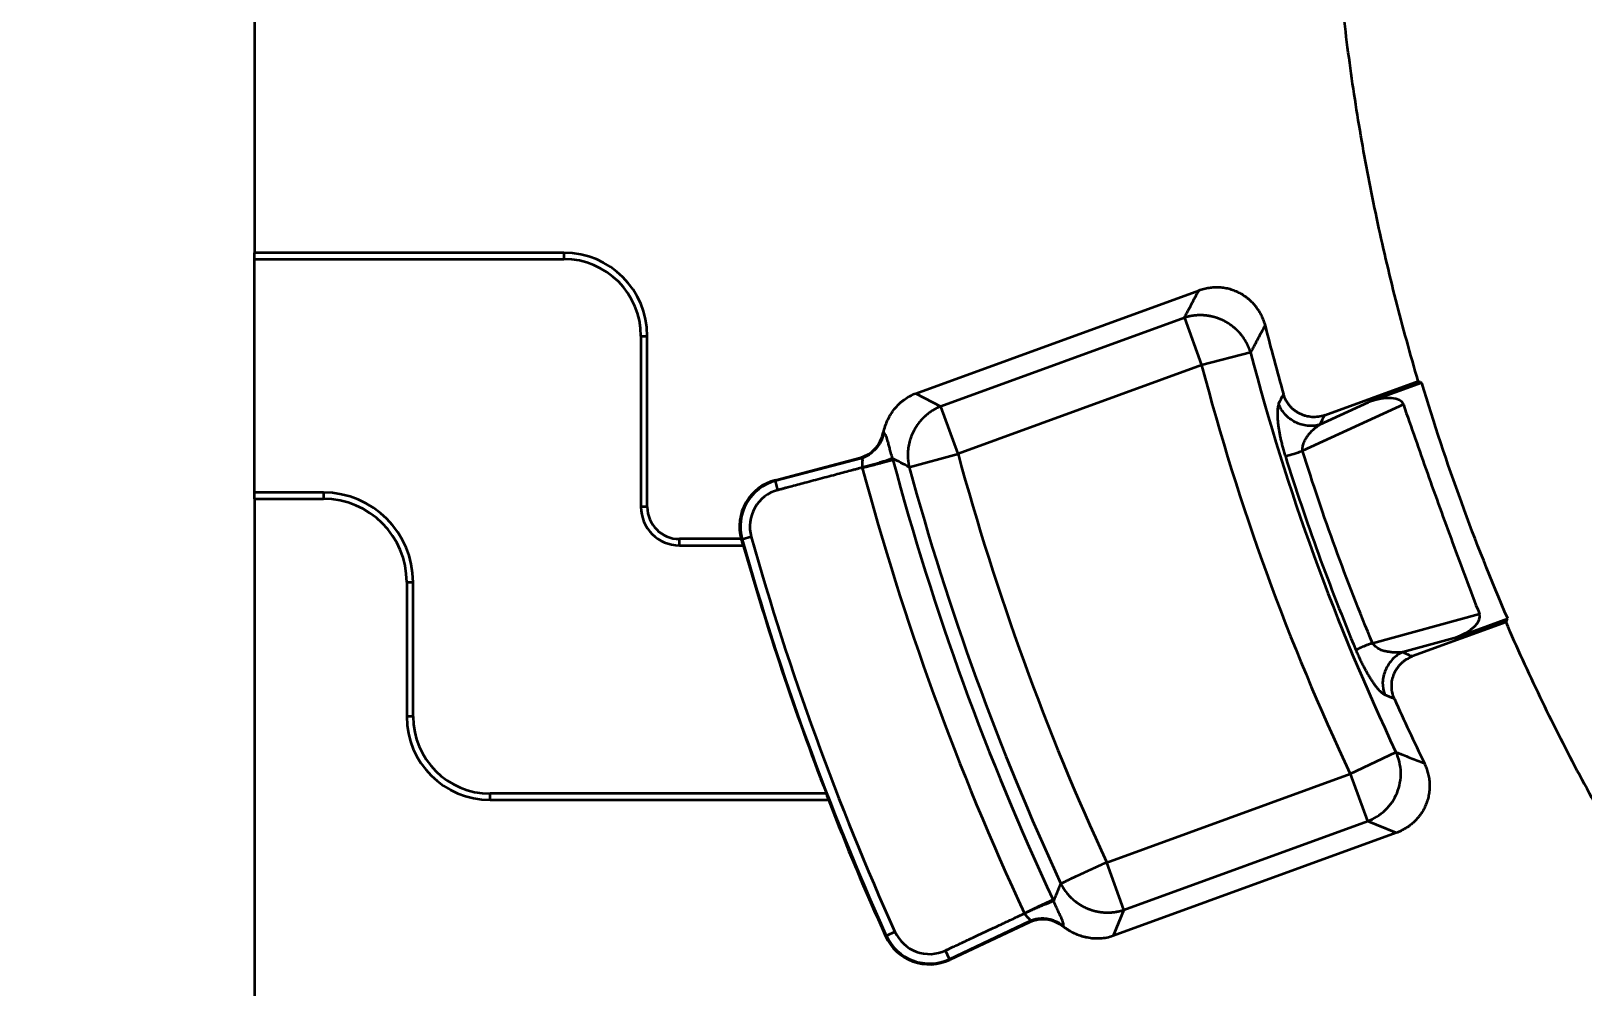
# Model space of a CAD drawing. Header units: millimetres. Extents: x -742 to 742, y -525 to 525.
# Drawn here: x -488.8 to -392.1, y 72.6 to 132.2 of the extents above; entities that cross this region are included whole.
import ezdxf

# ---------------------------------------------------------------- set-up
doc = ezdxf.new("R2010")
doc.units = ezdxf.units.MM
doc.layers.get('0').update_dxf_attribs({"lineweight": 18})
doc.layers.add('尺寸线层', color=3, linetype='Continuous', lineweight=18)
doc.layers.add('粗实线层', color=7, linetype='Continuous', lineweight=35)
doc.styles.add('标准', font='', dxfattribs={"width": 0.667})
doc.styles.get('标准').set_extended_font_data('宋体')
doc.dimstyles.new('标准', dxfattribs={"dimscale": 3, "dimtxt": 3.5, "dimasz": 4, "dimexe": 2, "dimexo": 0, "dimtad": 1, "dimdsep": 46, "dimtxsty": '标准', "dimblk": '_CAXARROW', "dimcen": 0, "dimdle": 6, "dimazin": 2, "dimtfac": 0.707107, "dimtdec": 3, "dimtmove": 2, "dimatfit": 3, "dimfxl": 1, "dimfrac": 2, "dimtolj": 1, "dimarcsym": 1})

# ---------------------------------------------------------------- blocks, each defined once
blk = doc.blocks.new('*X10')
at = {"layer": '尺寸线层', "color": 0, "lineweight": 18}
blk.add_line((-474.916, -11.807), (-474.916, -103.314), dxfattribs=at)
at = {"layer": '尺寸线层', "color": 0, "lineweight": 18, "insert": (-481.954, -93.015), "char_height": 10.5, "width": 41.19614, "attachment_point": 5, "rotation": 90, "line_spacing_factor": 1.15057, "style": '标准'}
blk.add_mtext('\\T1.1;-200', dxfattribs=at)
blk = doc.blocks.new('_CAXARROW')
blk.add_hatch(color=0).paths.add_polyline_path([(0, 0), (-1, 0.125), (-1, -0.125)], flags=0)

msp = doc.modelspace()

# ---------------------------------------------------------------- linework, layer by layer
at = {"layer": '粗实线层'}
for p, q in [((-474.916, 172.987), (-474.916, 118.337)), ((-474.916, 117.94), (-474.916, 118.337)), ((-455.616, 118.337), (-474.916, 118.337)), ((-455.616, 118.337), (-455.616, 117.94)), ((-474.916, 103.384), (-474.916, 117.94)), ((-474.916, 117.94), (-455.616, 117.94)), ((-433.68, 109.566), (-416.027, 115.991)), ((-416.928, 114.282), (-432.119, 108.753)), ((-416.928, 114.283), (-415.85, 111.321)), ((-450.812, 113.137), (-450.416, 113.137)), ((-450.812, 113.137), (-450.812, 102.487)), ((-450.416, 102.487), (-450.416, 113.137)), ((-415.85, 111.321), (-431.042, 105.792)), ((-412.802, 112.119), (-415.85, 111.321)), ((-408.178, 108.206), (-402.341, 110.33)), ((-433.68, 109.566), (-432.119, 108.753)), ((-402.114, 110.225), (-405.452, 109.01)), ((-431.042, 105.792), (-432.119, 108.753)), ((-403.273, 108.869), (-409.56, 105.982)), ((-408.477, 107.62), (-405.452, 109.01)), ((-442.432, 104.163), (-437.157, 105.55)), ((-437.094, 105.511), (-442.419, 104.111)), ((-437.157, 105.55), (-437.094, 105.511)), ((-434.083, 104.966), (-431.042, 105.792)), ((-442.419, 104.111), (-442.432, 104.163)), ((-442.269, 103.54), (-442.419, 104.111)), ((-474.916, 102.987), (-474.916, 103.384)), ((-470.616, 103.384), (-474.916, 103.384)), ((-474.916, 102.987), (-470.616, 102.987)), ((-474.916, 102.987), (-474.916, 57.897)), ((-470.616, 103.384), (-470.616, 102.987)), ((-450.416, 102.487), (-450.812, 102.487)), ((-444.561, 100.487), (-448.416, 100.487)), ((-448.416, 100.09), (-448.416, 100.487)), ((-448.416, 100.09), (-444.429, 100.09)), ((-443.937, 100.624), (-444.506, 100.463)), ((-465.416, 97.787), (-465.019, 97.787)), ((-465.416, 97.787), (-465.416, 89.414)), ((-465.019, 89.414), (-465.019, 97.787)), ((-405.193, 93.986), (-398.528, 95.813)), ((-396.87, 95.295), (-402.706, 93.171)), ((-400.107, 94.304), (-396.764, 95.521)), ((-400.107, 94.304), (-403.31, 93.427)), ((-465.019, 89.414), (-465.416, 89.414)), ((-406.581, 85.852), (-403.732, 87.201)), ((-421.772, 80.323), (-406.581, 85.852)), ((-406.581, 85.852), (-405.503, 82.891)), ((-439.25, 84.61), (-460.216, 84.61)), ((-460.216, 84.214), (-460.216, 84.61)), ((-460.216, 84.214), (-439.124, 84.214)), ((-420.694, 77.362), (-405.503, 82.891)), ((-403.715, 82.162), (-405.503, 82.891)), ((-403.715, 82.162), (-421.367, 75.737)), ((-420.694, 77.362), (-421.772, 80.323)), ((-431.567, 74.298), (-426.589, 76.649)), ((-426.613, 76.578), (-431.545, 74.25)), ((-426.589, 76.649), (-426.613, 76.578)), ((-420.694, 77.362), (-421.367, 75.737)), ((-435.56, 75.729), (-435.511, 75.751)), ((-434.972, 75.994), (-435.511, 75.751)), ((-431.567, 74.298), (-431.82, 74.833)), ((-431.545, 74.25), (-431.567, 74.298))]:
    msp.add_line(p, q, dxfattribs=at)
for centre, radius, start, end in [((-455.616, 113.137), 5.2, 0, 90), ((-455.616, 113.137), 4.803, 0, 90), ((-274.913, 148.196), 141.233, 194.09686, 195.89441), ((-274.913, 148.196), 145.681, 194.66215, 205.33717), ((-274.913, 148.196), 142.53, 194.66215, 205.33717), ((-274.913, 148.196), 161.784, 195.1948, 204.80465), ((-274.913, 148.196), 167.77, 194.94347, 205.05572), ((-274.913, 148.196), 165.8, 194.94724, 205.05193), ((-274.913, 148.196), 164.936, 195.1948, 204.8076), ((-441.67, 101.262), 3, 104.728, 195.32316), ((-441.67, 101.262), 2.946, 104.728, 195.72028), ((-470.616, 97.787), 5.597, 0, 90), ((-470.616, 97.787), 5.2, 0, 90), ((-441.67, 101.262), 2.355, 104.728, 195.72028), ((-448.416, 102.487), 2.397, 180, 270), ((-448.416, 102.487), 2, 180, 270), ((-274.917, 148.198), 176.179, 195.72028, 204.28079), ((-274.917, 148.198), 176.206, 195.84389, 201.1535), ((-274.917, 148.198), 175.588, 195.72028, 204.28079), ((-274.913, 148.196), 141.233, 204.10486, 205.90245), ((-460.216, 89.414), 5.2, 180, 270), ((-460.216, 89.414), 4.803, 180, 270), ((-274.917, 148.198), 176.233, 201.28859, 204.28079), ((-432.825, 76.963), 3, 204.28079, 295.27308), ((-432.825, 76.963), 2.946, 204.28079, 295.27308), ((-432.825, 76.963), 2.355, 204.28079, 295.27308)]:
    msp.add_arc(centre, radius, start, end, dxfattribs=at)
for centre, major_axis, ratio, start_param, end_param in [((-405.456, 107.928), (-2.163, -0.994), 0.420119, 3.085023, 4.51991), ((-437.731, 107.499), (1.757, -1.073), 0.971365, 5.53198, 6.658493), ((-400.805, 95.131), (-2.296, -0.629), 0.420143, 1.76327, 3.197762), ((-425.799, 74.717), (0.657, 1.951), 0.971364, 5.907694, 7.034412)]:
    msp.add_ellipse(centre, major_axis=major_axis, ratio=ratio, start_param=start_param, end_param=end_param, dxfattribs=at)
for points, knots in [([(-402.341, 110.33), (-402.84, 112.012), (-403.771, 115.389), (-404.963, 120.491), (-405.952, 125.632), (-406.738, 130.809), (-407.127, 134.286), (-407.327, 136.467), (-407.365, 136.903), (-407.437, 137.777), (-407.47, 138.215), (-407.565, 139.527), (-407.619, 140.402), (-407.755, 143.028), (-407.868, 146.53), (-407.842, 150.036), (-407.794, 151.79)], [0, 0, 0, 0, 5.248868, 10.497736, 15.746604, 20.995471, 26.244339, 26.244339, 27.556556, 27.556556, 28.868773, 28.868773, 31.493207, 31.493207, 36.742075, 41.990943, 41.990943, 41.990943, 41.990943]), ([(-416.027, 115.991), (-415.922, 116.027), (-415.817, 116.059), (-415.604, 116.113), (-415.497, 116.135), (-415.28, 116.168), (-415.171, 116.18), (-415.033, 116.187), (-415.005, 116.188), (-414.95, 116.19), (-414.922, 116.19), (-414.839, 116.19), (-414.784, 116.188), (-414.619, 116.179), (-414.511, 116.166), (-414.295, 116.13), (-414.189, 116.105), (-414.031, 116.06), (-413.978, 116.043), (-413.874, 116.007), (-413.822, 115.987), (-413.668, 115.924), (-413.569, 115.877), (-413.376, 115.773), (-413.282, 115.716), (-413.146, 115.623), (-413.079, 115.574), (-413.014, 115.523), (-412.971, 115.488), (-412.949, 115.471), (-412.844, 115.381), (-412.764, 115.305), (-412.613, 115.146), (-412.542, 115.063), (-412.408, 114.889), (-412.345, 114.798), (-412.228, 114.609), (-412.175, 114.513), (-412.078, 114.315), (-412.035, 114.214), (-411.957, 114.009), (-411.923, 113.904), (-411.893, 113.797)], [0, 0, 0, 0, 0.330064, 0.330064, 0.660129, 0.660129, 0.990193, 0.990193, 1.072709, 1.072709, 1.155225, 1.155225, 1.320257, 1.320257, 1.650322, 1.650322, 1.980386, 1.980386, 2.145418, 2.145418, 2.31045, 2.31045, 2.640515, 2.640515, 2.970579, 2.970579, 3.135611, 3.218127, 3.218127, 3.300644, 3.300644, 3.630708, 3.630708, 3.960772, 3.960772, 4.290837, 4.290837, 4.620901, 4.620901, 4.950965, 4.950965, 5.28103, 5.28103, 5.28103, 5.28103]), ([(-416.928, 114.282), (-416.909, 114.318), (-416.872, 114.389), (-416.797, 114.532), (-416.665, 114.781), (-416.478, 115.137), (-416.252, 115.564), (-416.102, 115.848), (-416.027, 115.991)], [0, 0, 0, 0, 0.120709, 0.241418, 0.482836, 0.965673, 1.448509, 1.931346, 1.931346, 1.931346, 1.931346]), ([(-412.802, 112.119), (-412.804, 112.128), (-412.81, 112.146), (-412.818, 112.173), (-412.827, 112.2), (-412.836, 112.227), (-412.845, 112.254), (-412.855, 112.281), (-412.865, 112.308), (-412.875, 112.335), (-412.885, 112.361), (-412.895, 112.388), (-412.906, 112.414), (-412.917, 112.44), (-412.928, 112.466), (-412.939, 112.492), (-412.951, 112.518), (-412.963, 112.544), (-412.975, 112.57), (-412.987, 112.595), (-412.999, 112.621), (-413.012, 112.646), (-413.025, 112.671), (-413.038, 112.696), (-413.051, 112.721), (-413.065, 112.746), (-413.079, 112.771), (-413.093, 112.796), (-413.107, 112.82), (-413.121, 112.844), (-413.136, 112.869), (-413.151, 112.893), (-413.166, 112.917), (-413.181, 112.94), (-413.197, 112.964), (-413.212, 112.988), (-413.228, 113.011), (-413.244, 113.034), (-413.26, 113.057), (-413.277, 113.08), (-413.293, 113.103), (-413.31, 113.125), (-413.327, 113.148), (-413.344, 113.17), (-413.362, 113.192), (-413.379, 113.214), (-413.397, 113.236), (-413.415, 113.258), (-413.433, 113.28), (-413.452, 113.301), (-413.47, 113.322), (-413.489, 113.343), (-413.508, 113.364), (-413.527, 113.385), (-413.546, 113.405), (-413.565, 113.426), (-413.585, 113.446), (-413.604, 113.466), (-413.624, 113.486), (-413.644, 113.505), (-413.664, 113.525), (-413.685, 113.544), (-413.705, 113.563), (-413.726, 113.582), (-413.747, 113.601), (-413.768, 113.62), (-413.789, 113.638), (-413.81, 113.656), (-413.832, 113.674), (-413.853, 113.692), (-413.875, 113.71), (-413.897, 113.727), (-413.919, 113.745), (-413.941, 113.762), (-413.964, 113.779), (-413.986, 113.796), (-414.009, 113.812), (-414.031, 113.828), (-414.054, 113.845), (-414.077, 113.861), (-414.101, 113.876), (-414.124, 113.892), (-414.147, 113.907), (-414.171, 113.922), (-414.194, 113.937), (-414.218, 113.952), (-414.242, 113.967), (-414.266, 113.981), (-414.29, 113.995), (-414.315, 114.009), (-414.339, 114.023), (-414.364, 114.036), (-414.388, 114.05), (-414.413, 114.063), (-414.438, 114.076), (-414.463, 114.088), (-414.488, 114.101), (-414.513, 114.113), (-414.538, 114.125), (-414.564, 114.137), (-414.589, 114.149), (-414.615, 114.16), (-414.64, 114.171), (-414.666, 114.182), (-414.692, 114.193), (-414.718, 114.203), (-414.744, 114.214), (-414.77, 114.224), (-414.796, 114.234), (-414.823, 114.243), (-414.849, 114.253), (-414.875, 114.262), (-414.902, 114.271), (-414.929, 114.28), (-414.955, 114.288), (-414.982, 114.296), (-415.009, 114.304), (-415.036, 114.312), (-415.063, 114.32), (-415.09, 114.327), (-415.117, 114.334), (-415.144, 114.341), (-415.171, 114.348), (-415.199, 114.354), (-415.226, 114.361), (-415.254, 114.367), (-415.281, 114.372), (-415.309, 114.378), (-415.336, 114.383), (-415.364, 114.388), (-415.391, 114.393), (-415.419, 114.398), (-415.447, 114.402), (-415.475, 114.406), (-415.503, 114.41), (-415.53, 114.414), (-415.558, 114.417), (-415.586, 114.42), (-415.614, 114.423), (-415.642, 114.426), (-415.67, 114.428), (-415.698, 114.43), (-415.727, 114.432), (-415.755, 114.434), (-415.783, 114.435), (-415.811, 114.437), (-415.839, 114.438), (-415.867, 114.438), (-415.895, 114.439), (-415.924, 114.439), (-415.952, 114.439), (-415.98, 114.439), (-416.008, 114.438), (-416.037, 114.437), (-416.065, 114.436), (-416.093, 114.435), (-416.121, 114.434), (-416.15, 114.432), (-416.178, 114.43), (-416.206, 114.428), (-416.234, 114.425), (-416.262, 114.423), (-416.29, 114.42), (-416.319, 114.416), (-416.347, 114.413), (-416.375, 114.409), (-416.403, 114.405), (-416.431, 114.401), (-416.459, 114.397), (-416.487, 114.392), (-416.515, 114.387), (-416.543, 114.382), (-416.571, 114.376), (-416.598, 114.37), (-416.626, 114.365), (-416.654, 114.358), (-416.682, 114.352), (-416.709, 114.345), (-416.737, 114.338), (-416.764, 114.331), (-416.792, 114.324), (-416.819, 114.316), (-416.847, 114.308), (-416.874, 114.3), (-416.901, 114.291), (-416.919, 114.285), (-416.928, 114.282)], [0, 0, 0, 0, 0.028866, 0.057711, 0.086536, 0.115341, 0.144125, 0.172889, 0.201634, 0.230358, 0.259063, 0.287748, 0.316415, 0.345061, 0.373689, 0.402298, 0.430889, 0.45946, 0.488014, 0.516549, 0.545066, 0.573566, 0.602047, 0.630512, 0.658959, 0.687389, 0.715802, 0.744198, 0.772578, 0.800942, 0.829289, 0.857621, 0.885937, 0.914237, 0.942522, 0.970792, 0.999047, 1.027288, 1.055514, 1.083726, 1.111924, 1.140108, 1.168279, 1.196436, 1.224581, 1.252712, 1.280831, 1.308938, 1.337032, 1.365115, 1.393186, 1.421245, 1.449293, 1.477331, 1.505357, 1.533374, 1.56138, 1.589376, 1.617362, 1.64534, 1.673308, 1.701267, 1.729217, 1.757159, 1.785093, 1.813019, 1.840937, 1.868848, 1.896752, 1.924649, 1.95254, 1.980424, 2.008302, 2.036175, 2.064042, 2.091903, 2.11976, 2.147612, 2.17546, 2.203304, 2.231144, 2.25898, 2.286813, 2.314643, 2.34247, 2.370294, 2.398117, 2.425937, 2.453756, 2.481573, 2.50939, 2.537205, 2.56502, 2.592835, 2.62065, 2.648465, 2.67628, 2.704096, 2.731914, 2.759733, 2.787553, 2.815376, 2.8432, 2.871027, 2.898857, 2.92669, 2.954527, 2.982366, 3.01021, 3.038058, 3.06591, 3.093767, 3.121629, 3.149496, 3.177369, 3.205247, 3.233131, 3.261022, 3.288919, 3.316823, 3.344734, 3.372653, 3.400579, 3.428513, 3.456455, 3.484405, 3.512365, 3.540333, 3.56831, 3.596297, 3.624293, 3.652299, 3.680316, 3.708342, 3.73638, 3.764429, 3.792488, 3.820559, 3.848642, 3.876737, 3.904843, 3.932962, 3.961094, 3.989239, 4.017396, 4.045567, 4.073752, 4.10195, 4.130162, 4.158388, 4.186629, 4.214885, 4.243155, 4.27144, 4.299741, 4.328057, 4.356389, 4.384737, 4.4131, 4.441481, 4.469877, 4.498291, 4.526721, 4.555168, 4.583633, 4.612115, 4.640614, 4.669132, 4.697668, 4.726221, 4.754793, 4.783384, 4.811993, 4.840621, 4.869269, 4.897935, 4.926621, 4.955326, 4.984051, 5.012795, 5.04156, 5.070345, 5.09915, 5.127975, 5.156821, 5.185687, 5.185687, 5.185687, 5.185687]), ([(-411.893, 113.797), (-411.969, 113.657), (-412.121, 113.377), (-412.349, 112.957), (-412.538, 112.608), (-412.67, 112.363), (-412.745, 112.224), (-412.783, 112.154), (-412.802, 112.119)], [0, 0, 0, 0, 0.47708, 0.954161, 1.431241, 1.669781, 1.789051, 1.908321, 1.908321, 1.908321, 1.908321]), ([(-435.682, 107.121), (-435.656, 107.257), (-435.621, 107.39), (-435.537, 107.65), (-435.487, 107.778), (-435.4, 107.964), (-435.369, 108.026), (-435.32, 108.117), (-435.303, 108.147), (-435.268, 108.207), (-435.25, 108.237), (-435.159, 108.383), (-435.08, 108.495), (-434.908, 108.708), (-434.816, 108.81), (-434.668, 108.953), (-434.617, 108.999), (-434.537, 109.066), (-434.511, 109.088), (-434.456, 109.131), (-434.429, 109.152), (-434.291, 109.255), (-434.175, 109.328), (-433.935, 109.46), (-433.81, 109.517), (-433.68, 109.566)], [0, 0, 0, 0, 0.412319, 0.412319, 0.824638, 0.824638, 1.030798, 1.030798, 1.133877, 1.133877, 1.236957, 1.236957, 1.649276, 1.649276, 2.061595, 2.061595, 2.267755, 2.267755, 2.370834, 2.370834, 2.473914, 2.473914, 2.886233, 2.886233, 3.298552, 3.298552, 3.298552, 3.298552]), ([(-408.178, 108.206), (-408.307, 108.162), (-408.437, 108.129), (-408.636, 108.1), (-408.703, 108.094), (-408.787, 108.09), (-408.804, 108.089), (-408.838, 108.088), (-408.855, 108.088), (-408.906, 108.089), (-408.94, 108.09), (-409.108, 108.1), (-409.24, 108.122), (-409.401, 108.167), (-409.433, 108.177), (-409.498, 108.199), (-409.529, 108.21), (-409.624, 108.247), (-409.747, 108.303), (-409.863, 108.369), (-409.976, 108.442), (-410.031, 108.481), (-410.111, 108.544), (-410.137, 108.566), (-410.188, 108.611), (-410.261, 108.68), (-410.329, 108.754), (-410.414, 108.857), (-410.454, 108.911), (-410.509, 108.996), (-410.527, 109.024), (-410.562, 109.083), (-410.578, 109.112), (-410.656, 109.262), (-410.707, 109.387), (-410.746, 109.517)], [0, 0, 0, 0, 0.403852, 0.403852, 0.605778, 0.605778, 0.65626, 0.65626, 0.706741, 0.706741, 0.807705, 0.807705, 1.211557, 1.211557, 1.31252, 1.31252, 1.413483, 1.413483, 1.615409, 1.817335, 1.817335, 2.019261, 2.019261, 2.120224, 2.120224, 2.221187, 2.423114, 2.423114, 2.62504, 2.62504, 2.726003, 2.726003, 2.826966, 2.826966, 3.230818, 3.230818, 3.230818, 3.230818]), ([(-432.119, 108.753), (-432.128, 108.75), (-432.146, 108.743), (-432.172, 108.732), (-432.199, 108.721), (-432.225, 108.709), (-432.251, 108.698), (-432.276, 108.686), (-432.302, 108.674), (-432.328, 108.662), (-432.353, 108.65), (-432.378, 108.637), (-432.404, 108.624), (-432.429, 108.611), (-432.453, 108.598), (-432.478, 108.585), (-432.503, 108.571), (-432.527, 108.557), (-432.552, 108.543), (-432.576, 108.529), (-432.6, 108.515), (-432.624, 108.5), (-432.647, 108.485), (-432.671, 108.47), (-432.694, 108.455), (-432.717, 108.44), (-432.741, 108.424), (-432.763, 108.409), (-432.786, 108.393), (-432.809, 108.377), (-432.831, 108.361), (-432.854, 108.344), (-432.876, 108.327), (-432.898, 108.311), (-432.919, 108.294), (-432.941, 108.277), (-432.962, 108.259), (-432.984, 108.242), (-433.005, 108.224), (-433.026, 108.207), (-433.047, 108.189), (-433.067, 108.171), (-433.088, 108.152), (-433.108, 108.134), (-433.128, 108.115), (-433.148, 108.097), (-433.167, 108.078), (-433.187, 108.059), (-433.206, 108.04), (-433.226, 108.021), (-433.245, 108.001), (-433.263, 107.982), (-433.282, 107.962), (-433.301, 107.942), (-433.319, 107.922), (-433.337, 107.902), (-433.355, 107.882), (-433.373, 107.862), (-433.39, 107.841), (-433.407, 107.821), (-433.425, 107.8), (-433.442, 107.779), (-433.458, 107.758), (-433.475, 107.737), (-433.491, 107.716), (-433.508, 107.695), (-433.524, 107.673), (-433.54, 107.652), (-433.555, 107.63), (-433.571, 107.608), (-433.586, 107.586), (-433.601, 107.565), (-433.616, 107.542), (-433.631, 107.52), (-433.645, 107.498), (-433.66, 107.476), (-433.674, 107.453), (-433.688, 107.431), (-433.701, 107.408), (-433.715, 107.385), (-433.728, 107.363), (-433.742, 107.34), (-433.755, 107.317), (-433.767, 107.294), (-433.78, 107.271), (-433.792, 107.247), (-433.857, 107.124), (-433.962, 106.891), (-434.075, 106.537), (-434.149, 106.168), (-434.17, 105.9), (-434.173, 105.738), (-434.172, 105.684), (-434.171, 105.629), (-434.169, 105.575), (-434.166, 105.52), (-434.163, 105.465), (-434.158, 105.41), (-434.152, 105.355), (-434.145, 105.299), (-434.137, 105.244), (-434.129, 105.188), (-434.119, 105.133), (-434.108, 105.077), (-434.096, 105.021), (-434.087, 104.984), (-434.083, 104.966)], [0, 0, 0, 0, 0.028742, 0.057447, 0.086114, 0.114744, 0.143337, 0.171893, 0.200413, 0.228895, 0.257341, 0.285751, 0.314124, 0.342461, 0.370762, 0.399027, 0.427257, 0.455451, 0.483609, 0.511733, 0.539821, 0.567874, 0.595892, 0.623876, 0.651825, 0.67974, 0.70762, 0.735467, 0.76328, 0.791059, 0.818804, 0.846517, 0.874196, 0.901842, 0.929455, 0.957036, 0.984584, 1.0121, 1.039584, 1.067036, 1.094456, 1.121845, 1.149202, 1.176528, 1.203823, 1.231088, 1.258321, 1.285525, 1.312698, 1.339841, 1.366954, 1.394038, 1.421092, 1.448117, 1.475113, 1.50208, 1.529018, 1.555928, 1.58281, 1.609664, 1.63649, 1.663288, 1.690059, 1.716802, 1.743519, 1.770209, 1.796872, 1.823509, 1.850119, 1.876704, 1.903263, 1.929796, 1.956304, 1.982787, 2.009244, 2.035678, 2.062086, 2.08847, 2.114831, 2.141167, 2.16748, 2.193769, 2.220035, 2.246278, 2.272498, 2.298696, 2.324871, 2.690436, 3.059788, 3.433478, 3.812028, 3.866082, 3.920379, 3.97492, 4.029705, 4.084737, 4.140017, 4.195546, 4.251325, 4.307356, 4.363639, 4.420177, 4.476971, 4.53402, 4.591328, 4.648894, 4.648894, 4.648894, 4.648894]), ([(-411.043, 108.925), (-411.048, 108.912), (-411.059, 108.884), (-411.078, 108.821), (-411.106, 108.695), (-411.13, 108.471), (-411.131, 108.192), (-411.116, 107.939), (-411.097, 107.734), (-411.07, 107.515), (-411.035, 107.283), (-410.998, 107.079), (-410.965, 106.91), (-410.937, 106.78), (-410.908, 106.648), (-410.865, 106.467), (-410.817, 106.281), (-410.765, 106.089), (-410.709, 105.894), (-410.663, 105.744), (-410.631, 105.643)], [0, 0, 0, 0, 0.104605, 0.209209, 0.418419, 0.836837, 1.255256, 1.464465, 1.673674, 1.882884, 2.092093, 2.301302, 2.405907, 2.510512, 2.615116, 2.719721, 2.92893, 3.033535, 3.13814, 3.347349, 3.347349, 3.347349, 3.347349]), ([(-408.477, 107.62), (-408.485, 107.618), (-408.5, 107.613), (-408.532, 107.603), (-408.587, 107.588), (-408.666, 107.569), (-408.763, 107.552), (-408.893, 107.536), (-409.056, 107.53), (-409.32, 107.546), (-409.645, 107.613), (-410.143, 107.815), (-410.576, 108.139), (-410.854, 108.509), (-410.975, 108.741), (-411.023, 108.863), (-411.043, 108.925)], [0, 0, 0, 0, 0.024739, 0.049479, 0.098958, 0.197916, 0.296874, 0.395832, 0.593748, 0.791664, 1.187495, 1.583327, 2.374991, 2.770822, 2.968738, 3.166654, 3.166654, 3.166654, 3.166654]), ([(-409.56, 105.982), (-409.562, 106.038), (-409.561, 106.118), (-409.549, 106.217), (-409.533, 106.312), (-409.508, 106.4), (-409.479, 106.483), (-409.454, 106.544), (-409.428, 106.602), (-409.391, 106.677), (-409.34, 106.766), (-409.274, 106.868), (-409.202, 106.966), (-409.123, 107.062), (-409.011, 107.187), (-408.86, 107.335), (-408.701, 107.466), (-408.588, 107.547), (-408.524, 107.59), (-408.493, 107.61), (-408.477, 107.62)], [0, 0, 0, 0, 0.128201, 0.192302, 0.256402, 0.384604, 0.448704, 0.512805, 0.576905, 0.641006, 0.769207, 0.897409, 1.02561, 1.153811, 1.282012, 1.538415, 1.794817, 1.923018, 1.987119, 2.051219, 2.051219, 2.051219, 2.051219]), ([(-435.669, 107.101), (-435.686, 107.009), (-435.71, 106.918), (-435.77, 106.741), (-435.88, 106.481), (-436.04, 106.247), (-436.414, 105.829), (-436.736, 105.616), (-437.094, 105.511)], [0, 0, 0, 0, 0.279807, 0.279807, 0.559615, 1.119229, 1.119229, 2.238458, 2.238458, 2.238458, 2.238458]), ([(-435.127, 105.522), (-435.145, 105.582), (-435.179, 105.698), (-435.24, 105.917), (-435.305, 106.16), (-435.371, 106.413), (-435.429, 106.629), (-435.483, 106.803), (-435.537, 106.94), (-435.587, 107.025), (-435.632, 107.074), (-435.657, 107.093), (-435.669, 107.101)], [0, 0, 0, 0, 0.105413, 0.210827, 0.421654, 0.632481, 0.843307, 1.054134, 1.264961, 1.475788, 1.581202, 1.686615, 1.686615, 1.686615, 1.686615]), ([(-437.094, 105.511), (-437.083, 105.511), (-437.062, 105.509), (-437.032, 105.498), (-437.012, 105.467), (-437.003, 105.411), (-437.007, 105.339), (-437.017, 105.254), (-437.025, 105.158), (-437.026, 105.067), (-437.02, 104.991), (-437.013, 104.953), (-437.01, 104.934)], [0, 0, 0, 0, 0.0395695, 0.0791391, 0.1582781, 0.2374172, 0.3165563, 0.3956953, 0.4748344, 0.5539734, 0.593543, 0.6331022, 0.6331022, 0.6331022, 0.6331022]), ([(-435.128, 105.522), (-435.144, 105.512), (-435.17, 105.499), (-435.239, 105.469), (-435.284, 105.451), (-435.393, 105.412), (-435.457, 105.39), (-435.603, 105.342), (-435.685, 105.316), (-435.862, 105.261), (-435.958, 105.232), (-436.159, 105.173), (-436.264, 105.143), (-436.477, 105.082), (-436.585, 105.051), (-436.8, 104.991), (-436.906, 104.962), (-437.009, 104.934)], [0, 0, 0, 0, 0.246641, 0.246641, 0.493281, 0.493281, 0.739922, 0.739922, 0.986562, 0.986562, 1.233203, 1.233203, 1.479844, 1.479844, 1.726484, 1.726484, 1.973125, 1.973125, 1.973125, 1.973125]), ([(-409.56, 105.982), (-409.608, 105.959), (-409.705, 105.918), (-409.89, 105.845), (-410.191, 105.746), (-410.488, 105.677), (-410.605, 105.651), (-410.631, 105.643)], [0, 0, 0, 0, 0.105528, 0.211055, 0.422111, 0.844221, 1.125628, 1.125628, 1.125628, 1.125628]), ([(-437.009, 104.934), (-437.002, 104.935), (-436.987, 104.939), (-436.965, 104.944), (-436.943, 104.95), (-436.921, 104.955), (-436.899, 104.961), (-436.877, 104.966), (-436.855, 104.971), (-436.833, 104.977), (-436.811, 104.982), (-436.789, 104.987), (-436.767, 104.993), (-436.746, 104.998), (-436.724, 105.004), (-436.703, 105.009), (-436.681, 105.014), (-436.66, 105.02), (-436.638, 105.025), (-436.617, 105.03), (-436.596, 105.036), (-436.575, 105.041), (-436.554, 105.046), (-436.533, 105.051), (-436.513, 105.057), (-436.492, 105.062), (-436.472, 105.067), (-436.451, 105.072), (-436.431, 105.077), (-436.411, 105.083), (-436.391, 105.088), (-436.371, 105.093), (-436.334, 105.102), (-436.261, 105.122), (-436.137, 105.155), (-435.967, 105.2), (-435.833, 105.236), (-435.745, 105.26), (-435.71, 105.269), (-435.677, 105.278), (-435.644, 105.287), (-435.611, 105.296), (-435.58, 105.304), (-435.55, 105.313), (-435.52, 105.32), (-435.491, 105.328), (-435.463, 105.336), (-435.437, 105.343), (-435.411, 105.35), (-435.386, 105.357), (-435.362, 105.363), (-435.339, 105.369), (-435.317, 105.375), (-435.295, 105.381), (-435.275, 105.386), (-435.256, 105.391), (-435.238, 105.396), (-435.221, 105.401), (-435.205, 105.405), (-435.19, 105.409), (-435.176, 105.413), (-435.162, 105.416), (-435.15, 105.419), (-435.139, 105.422), (-435.129, 105.425), (-435.119, 105.427), (-435.111, 105.429), (-435.106, 105.43), (-435.103, 105.431)], [0, 0, 0, 0, 0.016071, 0.032134, 0.048187, 0.064229, 0.080258, 0.096273, 0.112273, 0.128255, 0.144219, 0.160162, 0.176084, 0.191983, 0.207857, 0.223705, 0.239525, 0.255317, 0.271078, 0.286808, 0.302504, 0.318165, 0.33379, 0.349378, 0.364927, 0.380436, 0.395903, 0.411327, 0.426707, 0.442042, 0.457329, 0.472569, 0.487759, 0.544369, 0.643078, 0.784788, 0.969891, 1.0035, 1.037103, 1.070691, 1.104255, 1.137786, 1.171273, 1.204707, 1.23808, 1.271382, 1.304604, 1.337737, 1.370773, 1.403703, 1.436518, 1.46921, 1.501771, 1.534194, 1.566471, 1.598594, 1.630556, 1.66235, 1.69397, 1.725409, 1.75666, 1.787719, 1.818579, 1.849235, 1.879682, 1.909914, 1.939928, 1.969719, 1.969719, 1.969719, 1.969719]), ([(-444.429, 100.09), (-444.439, 100.126), (-444.449, 100.16), (-444.471, 100.228), (-444.482, 100.262), (-444.504, 100.327), (-444.516, 100.358), (-444.539, 100.418), (-444.551, 100.446), (-444.562, 100.473)], [0, 0, 0, 0, 0.1014397, 0.1014397, 0.2028794, 0.2028794, 0.3043191, 0.3043191, 0.4057588, 0.4057588, 0.4057588, 0.4057588]), ([(-444.562, 100.469), (-444.561, 100.469), (-444.56, 100.47), (-444.558, 100.47), (-444.556, 100.47), (-444.553, 100.47), (-444.551, 100.47), (-444.548, 100.469), (-444.544, 100.469), (-444.541, 100.468), (-444.538, 100.467), (-444.533, 100.466), (-444.528, 100.465), (-444.522, 100.464), (-444.517, 100.463), (-444.513, 100.463), (-444.509, 100.463), (-444.507, 100.463), (-444.506, 100.463)], [0, 0, 0, 0, 0.00201995, 0.00422133, 0.00660466, 0.00917036, 0.01191873, 0.01485003, 0.01796448, 0.02126225, 0.02474347, 0.02840826, 0.03446654, 0.03999403, 0.04499144, 0.04945972, 0.05340016, 0.05681464, 0.05681464, 0.05681464, 0.05681464]), ([(-375.062, 60.774), (-376.188, 62.064), (-378.387, 64.683), (-381.522, 68.726), (-384.497, 72.881), (-387.311, 77.149), (-389.079, 80.07), (-390.365, 82.289), (-390.787, 83.033), (-391.617, 84.532), (-392.024, 85.285), (-393.225, 87.554), (-394.766, 90.61), (-396.188, 93.723), (-396.87, 95.295)], [0, 0, 0, 0, 5.124264, 10.248529, 15.372793, 20.497057, 25.621322, 25.621322, 28.183454, 28.183454, 30.745586, 30.745586, 35.869851, 40.994115, 40.994115, 40.994115, 40.994115]), ([(-405.193, 93.986), (-405.197, 93.984), (-405.206, 93.982), (-405.223, 93.977), (-405.252, 93.969), (-405.294, 93.956), (-405.344, 93.941), (-405.408, 93.92), (-405.485, 93.893), (-405.604, 93.849), (-405.74, 93.794), (-405.884, 93.729), (-406.007, 93.669), (-406.107, 93.617), (-406.171, 93.584), (-406.209, 93.565), (-406.224, 93.558), (-406.231, 93.556)], [0, 0, 0, 0, 0.008795, 0.01759, 0.035179, 0.070359, 0.105538, 0.140718, 0.211077, 0.281436, 0.422154, 0.562871, 0.703589, 0.844307, 0.985025, 1.055384, 1.125743, 1.125743, 1.125743, 1.125743]), ([(-403.31, 93.427), (-403.319, 93.426), (-403.338, 93.423), (-403.376, 93.418), (-403.442, 93.411), (-403.58, 93.402), (-403.743, 93.402), (-403.91, 93.412), (-404.036, 93.424), (-404.141, 93.438), (-404.224, 93.451), (-404.307, 93.466), (-404.408, 93.487), (-404.568, 93.529), (-404.724, 93.588), (-404.873, 93.676), (-404.965, 93.745), (-405.036, 93.809), (-405.089, 93.862), (-405.133, 93.911), (-405.163, 93.947), (-405.18, 93.969), (-405.188, 93.98), (-405.193, 93.986)], [0, 0, 0, 0, 0.032121, 0.064242, 0.128484, 0.256968, 0.513935, 0.642419, 0.770903, 0.899387, 0.963629, 1.027871, 1.156355, 1.284839, 1.541806, 1.67029, 1.798774, 1.863016, 1.927258, 1.9915, 2.023621, 2.039681, 2.055742, 2.055742, 2.055742, 2.055742]), ([(-406.231, 93.556), (-406.226, 93.543), (-406.215, 93.519), (-406.195, 93.47), (-406.159, 93.386), (-406.108, 93.268), (-406.047, 93.132), (-405.965, 92.955), (-405.863, 92.745), (-405.698, 92.427), (-405.53, 92.124), (-405.364, 91.848), (-405.262, 91.687), (-405.182, 91.567), (-405.103, 91.452), (-405.007, 91.321), (-404.897, 91.183), (-404.759, 91.026), (-404.632, 90.907), (-404.531, 90.833), (-404.483, 90.803), (-404.457, 90.788), (-404.444, 90.781), (-404.437, 90.778)], [0, 0, 0, 0, 0.026145, 0.05229, 0.10458, 0.20916, 0.31374, 0.41832, 0.62748, 0.836641, 1.254961, 1.464121, 1.673281, 1.777861, 1.882441, 2.091601, 2.300762, 2.509922, 2.928242, 3.137402, 3.241982, 3.294272, 3.346562, 3.346562, 3.346562, 3.346562]), ([(-403.83, 90.515), (-403.884, 90.64), (-403.925, 90.768), (-403.968, 90.964), (-403.98, 91.03), (-403.992, 91.131), (-403.995, 91.165), (-403.999, 91.233), (-404, 91.266), (-404.002, 91.435), (-403.99, 91.568), (-403.956, 91.732), (-403.949, 91.765), (-403.932, 91.83), (-403.923, 91.863), (-403.892, 91.96), (-403.846, 92.087), (-403.788, 92.208), (-403.724, 92.326), (-403.689, 92.383), (-403.641, 92.453), (-403.631, 92.467), (-403.611, 92.494), (-403.581, 92.535), (-403.507, 92.627), (-403.438, 92.7), (-403.341, 92.792), (-403.29, 92.835), (-403.21, 92.897), (-403.182, 92.917), (-403.126, 92.955), (-403.098, 92.974), (-402.954, 93.062), (-402.833, 93.122), (-402.706, 93.171)], [0, 0, 0, 0, 0.403846, 0.403846, 0.60577, 0.60577, 0.706731, 0.706731, 0.807693, 0.807693, 1.211539, 1.211539, 1.312501, 1.312501, 1.413463, 1.413463, 1.615386, 1.817309, 1.817309, 2.019232, 2.019232, 2.069713, 2.069713, 2.120194, 2.221156, 2.423079, 2.423079, 2.625002, 2.625002, 2.725964, 2.725964, 2.826925, 2.826925, 3.230772, 3.230772, 3.230772, 3.230772]), ([(-405.503, 82.891), (-405.297, 82.966), (-405.1, 83.062), (-404.729, 83.293), (-404.556, 83.428), (-404.24, 83.731), (-404.099, 83.898), (-403.853, 84.259), (-403.749, 84.453), (-403.583, 84.857), (-403.521, 85.068), (-403.442, 85.498), (-403.425, 85.717), (-403.436, 86.154), (-403.465, 86.371), (-403.566, 86.796), (-403.639, 87.004), (-403.732, 87.201)], [0, 0, 0, 0, 0.655169, 0.655169, 1.310337, 1.310337, 1.965506, 1.965506, 2.620674, 2.620674, 3.275843, 3.275843, 3.931012, 3.931012, 4.58618, 4.58618, 5.241349, 5.241349, 5.241349, 5.241349]), ([(-403.732, 87.201), (-403.695, 87.186), (-403.622, 87.157), (-403.474, 87.098), (-403.216, 86.996), (-402.847, 86.85), (-402.403, 86.674), (-402.106, 86.558), (-401.958, 86.5)], [0, 0, 0, 0, 0.119269, 0.238537, 0.477075, 0.95415, 1.431225, 1.9083, 1.9083, 1.9083, 1.9083]), ([(-401.958, 86.5), (-401.912, 86.399), (-401.87, 86.297), (-401.797, 86.09), (-401.765, 85.985), (-401.711, 85.773), (-401.689, 85.665), (-401.664, 85.502), (-401.657, 85.447), (-401.646, 85.336), (-401.642, 85.281), (-401.634, 85.116), (-401.635, 85.007), (-401.649, 84.789), (-401.661, 84.68), (-401.699, 84.465), (-401.723, 84.357), (-401.769, 84.197), (-401.785, 84.145), (-401.821, 84.04), (-401.841, 83.989), (-401.902, 83.836), (-401.995, 83.637), (-402.108, 83.449), (-402.186, 83.334), (-402.202, 83.311), (-402.234, 83.266), (-402.284, 83.2), (-402.336, 83.135), (-402.442, 83.01), (-402.518, 82.93), (-402.677, 82.779), (-402.76, 82.708), (-402.87, 82.624), (-402.892, 82.607), (-402.937, 82.575), (-402.959, 82.559), (-403.028, 82.512), (-403.074, 82.481), (-403.215, 82.395), (-403.311, 82.342), (-403.509, 82.245), (-403.611, 82.201), (-403.715, 82.162)], [0, 0, 0, 0, 0.330057, 0.330057, 0.660114, 0.660114, 0.990171, 0.990171, 1.155199, 1.155199, 1.320228, 1.320228, 1.650284, 1.650284, 1.980341, 1.980341, 2.310398, 2.310398, 2.475427, 2.475427, 2.640455, 2.640455, 2.970512, 3.300569, 3.300569, 3.383083, 3.383083, 3.465597, 3.630626, 3.630626, 3.960683, 3.960683, 4.29074, 4.29074, 4.373254, 4.373254, 4.455768, 4.455768, 4.620796, 4.620796, 4.950853, 4.950853, 5.28091, 5.28091, 5.28091, 5.28091]), ([(-439.124, 84.214), (-439.13, 84.242), (-439.138, 84.271), (-439.151, 84.318), (-439.155, 84.334), (-439.165, 84.367), (-439.17, 84.384), (-439.186, 84.435), (-439.198, 84.47), (-439.217, 84.522), (-439.223, 84.54), (-439.236, 84.575), (-439.243, 84.593), (-439.25, 84.61)], [0, 0, 0, 0, 0.1041635, 0.1041635, 0.1562452, 0.1562452, 0.208327, 0.208327, 0.3124905, 0.3124905, 0.3645722, 0.3645722, 0.416654, 0.416654, 0.416654, 0.416654]), ([(-421.772, 80.323), (-421.781, 80.319), (-421.799, 80.311), (-421.826, 80.298), (-421.853, 80.286), (-421.88, 80.273), (-421.907, 80.261), (-421.934, 80.248), (-421.961, 80.236), (-421.988, 80.223), (-422.015, 80.211), (-422.042, 80.198), (-422.069, 80.186), (-422.096, 80.174), (-422.123, 80.161), (-422.149, 80.149), (-422.176, 80.136), (-422.203, 80.124), (-422.23, 80.112), (-422.256, 80.099), (-422.283, 80.087), (-422.31, 80.075), (-422.336, 80.062), (-422.363, 80.05), (-422.389, 80.038), (-422.415, 80.026), (-422.442, 80.014), (-422.468, 80.001), (-422.494, 79.989), (-422.52, 79.977), (-422.547, 79.965), (-422.573, 79.953), (-422.599, 79.941), (-422.624, 79.929), (-422.65, 79.917), (-422.676, 79.905), (-422.702, 79.893), (-422.727, 79.882), (-422.753, 79.87), (-422.778, 79.858), (-422.803, 79.846), (-422.829, 79.835), (-422.854, 79.823), (-422.879, 79.812), (-422.904, 79.8), (-422.929, 79.789), (-422.953, 79.777), (-422.978, 79.766), (-423.003, 79.754), (-423.027, 79.743), (-423.051, 79.732), (-423.076, 79.721), (-423.1, 79.71), (-423.124, 79.698), (-423.148, 79.687), (-423.171, 79.676), (-423.195, 79.665), (-423.218, 79.655), (-423.242, 79.644), (-423.265, 79.633), (-423.288, 79.622), (-423.311, 79.612), (-423.334, 79.601), (-423.357, 79.591), (-423.379, 79.58), (-423.402, 79.57), (-423.424, 79.56), (-423.446, 79.549), (-423.468, 79.539), (-423.49, 79.529), (-423.512, 79.519), (-423.534, 79.509), (-423.555, 79.499), (-423.576, 79.489), (-423.597, 79.48), (-423.618, 79.47), (-423.665, 79.448), (-423.735, 79.416), (-423.827, 79.374), (-423.914, 79.334), (-423.988, 79.3), (-424.051, 79.271), (-424.107, 79.246), (-424.166, 79.218), (-424.227, 79.189), (-424.274, 79.167), (-424.317, 79.146), (-424.363, 79.124), (-424.43, 79.091), (-424.484, 79.065), (-424.521, 79.046), (-424.54, 79.037), (-424.558, 79.028), (-424.573, 79.02), (-424.587, 79.013), (-424.6, 79.007), (-424.611, 79.002), (-424.62, 78.997), (-424.626, 78.995), (-424.629, 78.993)], [0, 0, 0, 0, 0.021015, 0.04203, 0.063046, 0.084061, 0.105076, 0.126091, 0.147107, 0.168122, 0.189137, 0.210152, 0.231168, 0.252183, 0.273198, 0.294213, 0.315229, 0.336244, 0.357259, 0.378274, 0.399289, 0.420305, 0.44132, 0.462335, 0.48335, 0.504366, 0.525381, 0.546396, 0.567411, 0.588427, 0.609442, 0.630457, 0.651472, 0.672488, 0.693503, 0.714518, 0.735533, 0.756548, 0.777564, 0.798579, 0.819594, 0.840609, 0.861625, 0.88264, 0.903655, 0.92467, 0.945686, 0.966701, 0.987716, 1.008731, 1.029747, 1.050762, 1.071777, 1.092792, 1.113807, 1.134823, 1.155838, 1.176853, 1.197868, 1.218884, 1.239899, 1.260914, 1.281929, 1.302945, 1.32396, 1.344975, 1.36599, 1.387006, 1.408021, 1.429036, 1.450051, 1.471066, 1.492082, 1.513097, 1.534112, 1.555127, 1.576143, 1.674661, 1.773179, 1.871697, 1.970215, 2.033158, 2.104025, 2.182816, 2.26953, 2.364168, 2.39628, 2.472594, 2.593103, 2.757796, 2.809074, 2.858462, 2.90596, 2.951567, 2.995284, 3.03711, 3.077046, 3.115091, 3.151247, 3.151247, 3.151247, 3.151247]), ([(-425.076, 77.903), (-425.051, 77.964), (-425.007, 78.073), (-424.948, 78.22), (-424.904, 78.33), (-424.869, 78.416), (-424.84, 78.489), (-424.811, 78.56), (-424.783, 78.628), (-424.756, 78.694), (-424.729, 78.758), (-424.703, 78.82), (-424.678, 78.88), (-424.653, 78.937), (-424.637, 78.975), (-424.629, 78.993)], [0, 0, 0, 0, 0.195711, 0.352796, 0.47126, 0.551493, 0.629611, 0.705614, 0.779502, 0.851274, 0.920932, 0.988474, 1.053902, 1.117215, 1.178413, 1.178413, 1.178413, 1.178413]), ([(-424.629, 78.993), (-424.624, 78.985), (-424.616, 78.968), (-424.602, 78.942), (-424.589, 78.916), (-424.575, 78.89), (-424.561, 78.865), (-424.547, 78.84), (-424.532, 78.815), (-424.518, 78.79), (-424.503, 78.765), (-424.488, 78.74), (-424.472, 78.716), (-424.457, 78.691), (-424.441, 78.667), (-424.425, 78.643), (-424.409, 78.619), (-424.392, 78.595), (-424.376, 78.571), (-424.359, 78.548), (-424.342, 78.524), (-424.324, 78.501), (-424.307, 78.478), (-424.289, 78.455), (-424.271, 78.432), (-424.253, 78.41), (-424.235, 78.388), (-424.217, 78.365), (-424.198, 78.343), (-424.179, 78.321), (-424.16, 78.3), (-424.141, 78.278), (-424.122, 78.257), (-424.102, 78.236), (-424.082, 78.215), (-424.062, 78.194), (-424.042, 78.173), (-424.022, 78.153), (-424.001, 78.132), (-423.981, 78.112), (-423.96, 78.092), (-423.939, 78.073), (-423.918, 78.053), (-423.896, 78.034), (-423.875, 78.015), (-423.853, 77.996), (-423.831, 77.977), (-423.809, 77.959), (-423.787, 77.94), (-423.765, 77.922), (-423.742, 77.904), (-423.72, 77.886), (-423.697, 77.869), (-423.674, 77.851), (-423.651, 77.834), (-423.628, 77.817), (-423.604, 77.801), (-423.581, 77.784), (-423.557, 77.768), (-423.533, 77.752), (-423.509, 77.736), (-423.485, 77.72), (-423.461, 77.705), (-423.437, 77.689), (-423.412, 77.674), (-423.388, 77.66), (-423.363, 77.645), (-423.338, 77.631), (-423.313, 77.616), (-423.288, 77.602), (-423.263, 77.589), (-423.237, 77.575), (-423.212, 77.562), (-423.186, 77.549), (-423.161, 77.536), (-423.135, 77.523), (-423.109, 77.511), (-423.083, 77.499), (-423.057, 77.487), (-423.031, 77.475), (-423.004, 77.464), (-422.978, 77.453), (-422.951, 77.442), (-422.925, 77.431), (-422.898, 77.42), (-422.871, 77.41), (-422.844, 77.4), (-422.818, 77.39), (-422.79, 77.381), (-422.763, 77.371), (-422.736, 77.362), (-422.709, 77.353), (-422.681, 77.345), (-422.654, 77.336), (-422.626, 77.328), (-422.599, 77.32), (-422.571, 77.312), (-422.543, 77.305), (-422.516, 77.298), (-422.488, 77.291), (-422.46, 77.284), (-422.432, 77.278), (-422.404, 77.271), (-422.376, 77.266), (-422.347, 77.26), (-422.319, 77.254), (-422.291, 77.249), (-422.263, 77.244), (-422.234, 77.239), (-422.206, 77.235), (-422.177, 77.231), (-422.149, 77.227), (-422.12, 77.223), (-422.092, 77.22), (-422.063, 77.216), (-422.035, 77.213), (-422.006, 77.211), (-421.977, 77.208), (-421.949, 77.206), (-421.92, 77.204), (-421.891, 77.202), (-421.862, 77.201), (-421.834, 77.2), (-421.805, 77.199), (-421.776, 77.198), (-421.747, 77.197), (-421.718, 77.197), (-421.69, 77.197), (-421.661, 77.198), (-421.632, 77.198), (-421.603, 77.199), (-421.574, 77.2), (-421.545, 77.202), (-421.517, 77.203), (-421.488, 77.205), (-421.459, 77.207), (-421.43, 77.21), (-421.401, 77.212), (-421.373, 77.215), (-421.344, 77.218), (-421.315, 77.222), (-421.287, 77.225), (-421.258, 77.229), (-421.229, 77.233), (-421.201, 77.238), (-421.172, 77.243), (-421.144, 77.248), (-421.115, 77.253), (-421.087, 77.258), (-421.058, 77.264), (-421.03, 77.27), (-421.002, 77.276), (-420.973, 77.283), (-420.945, 77.289), (-420.917, 77.296), (-420.889, 77.304), (-420.861, 77.311), (-420.833, 77.319), (-420.805, 77.327), (-420.777, 77.335), (-420.749, 77.344), (-420.722, 77.353), (-420.703, 77.359), (-420.694, 77.362)], [0, 0, 0, 0, 0.02928, 0.058543, 0.087791, 0.117023, 0.146239, 0.175439, 0.204625, 0.233795, 0.26295, 0.29209, 0.321216, 0.350327, 0.379423, 0.408505, 0.437573, 0.466628, 0.495668, 0.524695, 0.553709, 0.582709, 0.611697, 0.640671, 0.669633, 0.698582, 0.727519, 0.756444, 0.785357, 0.814259, 0.843148, 0.872027, 0.900894, 0.92975, 0.958596, 0.987431, 1.016255, 1.04507, 1.073875, 1.102669, 1.131455, 1.160231, 1.188997, 1.217755, 1.246505, 1.275245, 1.303978, 1.332702, 1.361419, 1.390128, 1.41883, 1.447524, 1.476212, 1.504893, 1.533567, 1.562235, 1.590897, 1.619553, 1.648204, 1.676849, 1.705489, 1.734125, 1.762755, 1.791381, 1.820003, 1.848621, 1.877235, 1.905846, 1.934453, 1.963057, 1.991659, 2.020258, 2.048854, 2.077449, 2.106041, 2.134632, 2.163222, 2.19181, 2.220397, 2.248984, 2.27757, 2.306156, 2.334742, 2.363328, 2.391915, 2.420503, 2.449091, 2.477681, 2.506272, 2.534864, 2.563459, 2.592056, 2.620655, 2.649257, 2.677861, 2.706469, 2.73508, 2.763694, 2.792313, 2.820935, 2.849562, 2.878193, 2.906829, 2.935469, 2.964115, 2.992766, 3.021423, 3.050086, 3.078755, 3.10743, 3.136112, 3.1648, 3.193496, 3.222198, 3.250908, 3.279626, 3.308351, 3.337085, 3.365827, 3.394577, 3.423337, 3.452105, 3.480882, 3.509668, 3.538465, 3.567271, 3.596087, 3.624913, 3.653749, 3.682596, 3.711454, 3.740323, 3.769204, 3.798095, 3.826998, 3.855913, 3.88484, 3.913779, 3.942731, 3.971695, 4.000672, 4.029661, 4.058664, 4.08768, 4.11671, 4.145753, 4.17481, 4.203881, 4.232966, 4.262065, 4.291179, 4.320308, 4.349451, 4.378609, 4.407783, 4.436971, 4.466175, 4.495395, 4.524631, 4.553882, 4.583149, 4.612433, 4.641733, 4.641733, 4.641733, 4.641733]), ([(-425.116, 77.989), (-425.117, 77.989), (-425.119, 77.988), (-425.123, 77.986), (-425.127, 77.984), (-425.131, 77.982), (-425.136, 77.98), (-425.14, 77.978), (-425.145, 77.976), (-425.151, 77.973), (-425.156, 77.971), (-425.162, 77.968), (-425.168, 77.965), (-425.174, 77.962), (-425.18, 77.959), (-425.187, 77.956), (-425.194, 77.953), (-425.201, 77.95), (-425.208, 77.946), (-425.216, 77.943), (-425.224, 77.939), (-425.232, 77.935), (-425.24, 77.931), (-425.249, 77.927), (-425.258, 77.923), (-425.267, 77.919), (-425.276, 77.914), (-425.286, 77.91), (-425.296, 77.905), (-425.306, 77.9), (-425.317, 77.896), (-425.327, 77.891), (-425.338, 77.886), (-425.349, 77.88), (-425.361, 77.875), (-425.372, 77.87), (-425.384, 77.864), (-425.396, 77.858), (-425.409, 77.853), (-425.421, 77.847), (-425.434, 77.841), (-425.447, 77.835), (-425.461, 77.828), (-425.474, 77.822), (-425.488, 77.816), (-425.502, 77.809), (-425.516, 77.802), (-425.531, 77.796), (-425.545, 77.789), (-425.56, 77.782), (-425.575, 77.775), (-425.591, 77.767), (-425.606, 77.76), (-425.622, 77.753), (-425.638, 77.745), (-425.654, 77.738), (-425.67, 77.73), (-425.687, 77.722), (-425.704, 77.715), (-425.728, 77.703), (-425.774, 77.682), (-425.842, 77.65), (-425.915, 77.616), (-425.987, 77.583), (-426.057, 77.55), (-426.133, 77.515), (-426.202, 77.482), (-426.257, 77.456), (-426.301, 77.435), (-426.336, 77.419), (-426.371, 77.402), (-426.407, 77.384), (-426.443, 77.367), (-426.479, 77.349), (-426.516, 77.332), (-426.553, 77.314), (-426.59, 77.295), (-426.628, 77.277), (-426.666, 77.259), (-426.704, 77.24), (-426.742, 77.221), (-426.78, 77.202), (-426.819, 77.183), (-426.857, 77.164), (-426.883, 77.152), (-426.896, 77.145)], [0, 0, 0, 0, 0.015437, 0.030934, 0.046492, 0.062109, 0.077785, 0.093519, 0.10931, 0.125159, 0.141064, 0.157024, 0.173039, 0.189108, 0.20523, 0.221405, 0.237631, 0.253908, 0.270235, 0.286611, 0.303035, 0.319506, 0.336024, 0.352587, 0.369195, 0.385846, 0.402539, 0.419274, 0.436049, 0.452864, 0.469717, 0.486608, 0.503534, 0.520496, 0.537491, 0.55452, 0.57158, 0.58867, 0.60579, 0.622938, 0.640113, 0.657313, 0.674539, 0.691787, 0.709057, 0.726348, 0.743659, 0.760988, 0.778334, 0.795695, 0.813071, 0.83046, 0.84786, 0.865271, 0.882691, 0.900119, 0.917554, 0.934993, 0.952437, 0.969882, 1.009633, 1.092475, 1.168591, 1.216184, 1.289642, 1.355674, 1.414328, 1.465682, 1.494271, 1.523041, 1.551982, 1.581087, 1.610345, 1.639749, 1.669288, 1.698954, 1.728736, 1.758625, 1.788611, 1.818683, 1.848833, 1.87905, 1.909323, 1.939643, 1.97, 1.97, 1.97, 1.97]), ([(-425.075, 77.904), (-425.08, 77.902), (-425.091, 77.9), (-425.118, 77.891), (-425.179, 77.871), (-425.3, 77.825), (-425.491, 77.748), (-425.723, 77.651), (-425.986, 77.539), (-426.274, 77.415), (-426.529, 77.305), (-426.711, 77.225), (-426.816, 77.18), (-426.869, 77.157), (-426.896, 77.145)], [0, 0, 0, 0, 0.061659, 0.123319, 0.246638, 0.493276, 0.739913, 0.986551, 1.233189, 1.479827, 1.726464, 1.849783, 1.911443, 1.973102, 1.973102, 1.973102, 1.973102]), ([(-424.476, 76.346), (-424.471, 76.36), (-424.464, 76.39), (-424.462, 76.457), (-424.477, 76.553), (-424.524, 76.694), (-424.595, 76.862), (-424.688, 77.063), (-424.801, 77.3), (-424.908, 77.53), (-425.001, 77.736), (-425.05, 77.846), (-425.075, 77.904)], [0, 0, 0, 0, 0.105392, 0.210784, 0.421569, 0.632353, 0.843138, 1.053922, 1.264707, 1.475491, 1.580884, 1.686276, 1.686276, 1.686276, 1.686276]), ([(-426.896, 77.145), (-426.887, 77.128), (-426.867, 77.095), (-426.824, 77.032), (-426.765, 76.963), (-426.698, 76.895), (-426.636, 76.836), (-426.586, 76.783), (-426.556, 76.735), (-426.551, 76.698), (-426.567, 76.67), (-426.581, 76.656), (-426.589, 76.649)], [0, 0, 0, 0, 0.0394821, 0.0789638, 0.1579274, 0.236891, 0.3158546, 0.3948182, 0.4737818, 0.5527453, 0.5922271, 0.6317089, 0.6317089, 0.6317089, 0.6317089]), ([(-424.476, 76.346), (-424.548, 76.405), (-424.624, 76.46), (-424.784, 76.559), (-424.867, 76.603), (-425.039, 76.679), (-425.128, 76.711), (-425.308, 76.762), (-425.4, 76.782), (-425.586, 76.809), (-425.68, 76.816), (-425.867, 76.817), (-425.961, 76.811), (-426.146, 76.786), (-426.237, 76.767), (-426.417, 76.717), (-426.504, 76.686), (-426.589, 76.649)], [0, 0, 0, 0, 0.280779, 0.280779, 0.561557, 0.561557, 0.842336, 0.842336, 1.123114, 1.123114, 1.403893, 1.403893, 1.684671, 1.684671, 1.96545, 1.96545, 2.246229, 2.246229, 2.246229, 2.246229]), ([(-421.367, 75.737), (-421.498, 75.69), (-421.63, 75.654), (-421.898, 75.6), (-422.034, 75.582), (-422.24, 75.569), (-422.309, 75.568), (-422.448, 75.568), (-422.517, 75.571), (-422.722, 75.585), (-422.858, 75.603), (-423.06, 75.643), (-423.127, 75.659), (-423.227, 75.685), (-423.26, 75.694), (-423.326, 75.713), (-423.359, 75.724), (-423.524, 75.778), (-423.651, 75.828), (-423.899, 75.944), (-424.02, 76.01), (-424.194, 76.119), (-424.252, 76.157), (-424.336, 76.217), (-424.364, 76.238), (-424.419, 76.28), (-424.446, 76.301), (-424.473, 76.323)], [0, 0, 0, 0, 0.412412, 0.412412, 0.824823, 0.824823, 1.031029, 1.031029, 1.237235, 1.237235, 1.649646, 1.649646, 1.855852, 1.855852, 1.958955, 1.958955, 2.062058, 2.062058, 2.474469, 2.474469, 2.886881, 2.886881, 3.093086, 3.093086, 3.196189, 3.196189, 3.299292, 3.299292, 3.299292, 3.299292])]:
    msp.add_open_spline(points, degree=3, knots=knots, dxfattribs=at)
for points, degree in [([(-402.341, 110.33), (-402.268, 110.294), (-402.193, 110.259), (-402.114, 110.225)], 3), ([(-411.043, 108.925), (-410.944, 109.122), (-410.845, 109.32), (-410.746, 109.517)], 3), ([(-396.764, 95.521), (-397.8, 97.919), (-399.728, 102.768), (-401.367, 107.722), (-402.114, 110.225)], 3), ([(-403.273, 108.869), (-402.786, 107.46), (-401.79, 104.612), (-400.214, 100.257), (-399.102, 97.302), (-398.528, 95.813)], 3), ([(-408.178, 108.206), (-408.278, 108.011), (-408.377, 107.815), (-408.477, 107.62)], 3), ([(-435.67, 107.101), (-435.684, 107.11), (-435.699, 107.118), (-435.713, 107.127)], 3), ([(-435.128, 105.522), (-435.12, 105.492), (-435.112, 105.461), (-435.103, 105.431)], 3), ([(-434.083, 104.966), (-434.432, 105.15), (-434.78, 105.335), (-435.128, 105.522)], 3), ([(-410.631, 105.643), (-409.989, 103.597), (-408.612, 99.533), (-407.054, 95.535), (-406.231, 93.556)], 3), ([(-405.193, 93.986), (-406.01, 95.95), (-407.555, 99.919), (-408.921, 103.952), (-409.56, 105.982)], 3), ([(-437.01, 104.934), (-437.886, 104.703), (-441.392, 103.77), (-442.269, 103.54)], 2), ([(-396.87, 95.295), (-396.837, 95.369), (-396.802, 95.445), (-396.764, 95.521)], 3), ([(-403.31, 93.427), (-403.551, 93.331), (-403.983, 93.027), (-404.42, 92.335), (-404.615, 91.54), (-404.534, 91.018), (-404.437, 90.778)], 3), ([(-403.31, 93.427), (-402.706, 93.171)], 1), ([(-403.83, 90.515), (-404.033, 90.603), (-404.235, 90.69), (-404.437, 90.778)], 3), ([(-425.116, 77.989), (-425.102, 77.961), (-425.089, 77.932), (-425.076, 77.903)], 3), ([(-431.82, 74.833), (-431, 75.22), (-427.716, 76.758), (-426.896, 77.145)], 2), ([(-424.493, 76.298), (-424.487, 76.314), (-424.482, 76.33), (-424.476, 76.346)], 3)]:
    msp.add_open_spline(points, degree=degree, dxfattribs=at)

# ---------------------------------------------------------------- dimensions: what is measured, and where the dimension line sits
at = {"layer": '尺寸线层', "lineweight": 18}
dim = msp.add_ordinate_dim(feature_location=(-474.916, -11.807), offset=(0, -81.207), dtype=1, origin=(-274.916, 148.193), dimstyle='标准', override={"dimsah": 1, "dimclre": 0, "dimtfill": 1, "dimtzin": 8}, dxfattribs=at)
dim.commit()
dim.dimension.update_dxf_attribs({"geometry": '*X10', "text_midpoint": (-481.954, -93.015)})

doc.saveas('drawing.dxf')
